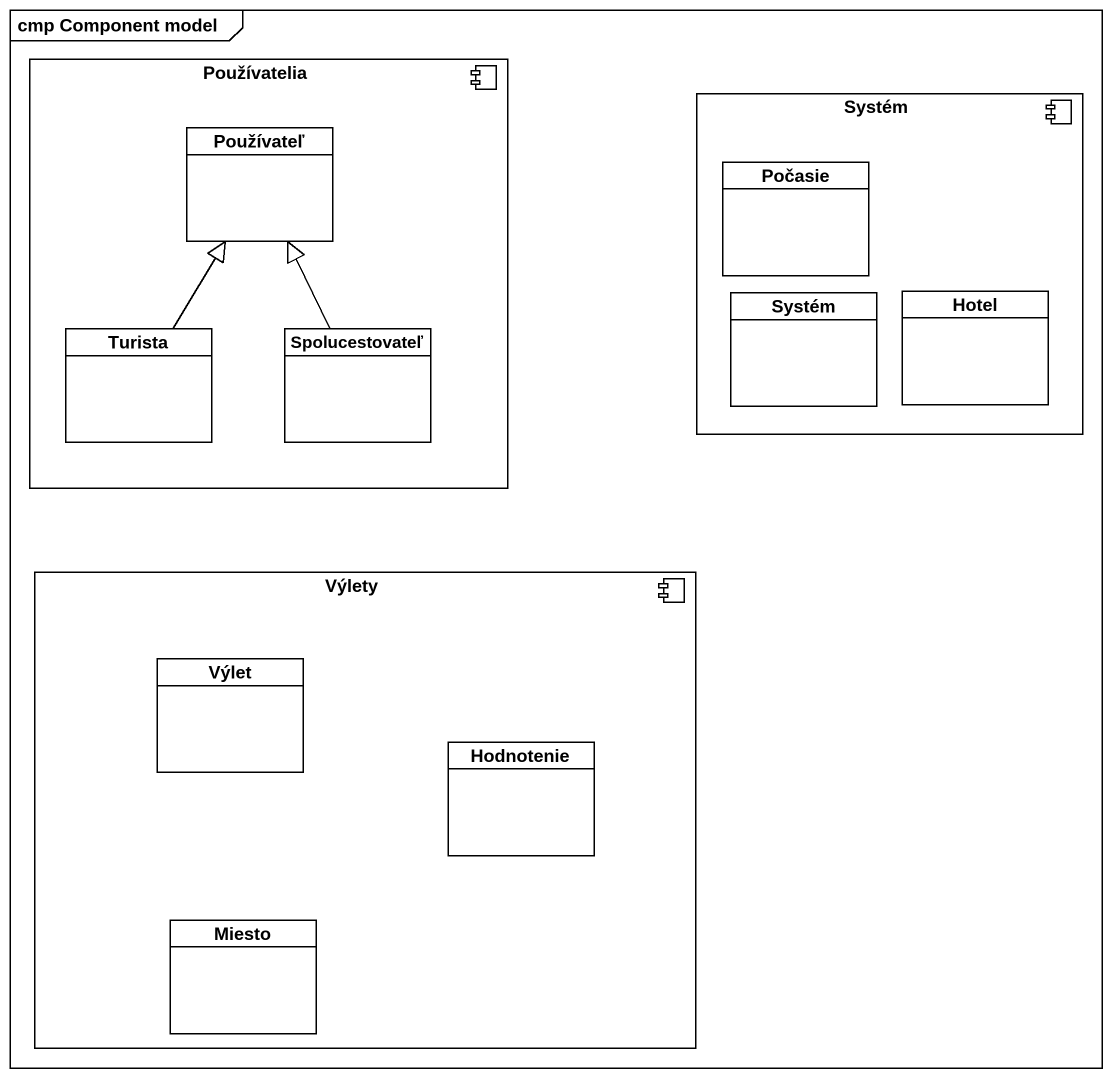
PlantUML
@startuml
mainframe cmp Component model
hide circle
hide empty members
component Používatelia {
  class Používateľ
  class Turista
  class Spolucestovateľ
}
component Systém {
  class Počasie
  class "Systém" as Systém_2
  class Hotel
}
component Výlety {
  class Výlet
  class Hodnotenie
  class Miesto
}
Turista -up-|> Používateľ
Spolucestovateľ -up-|> Používateľ
@enduml
